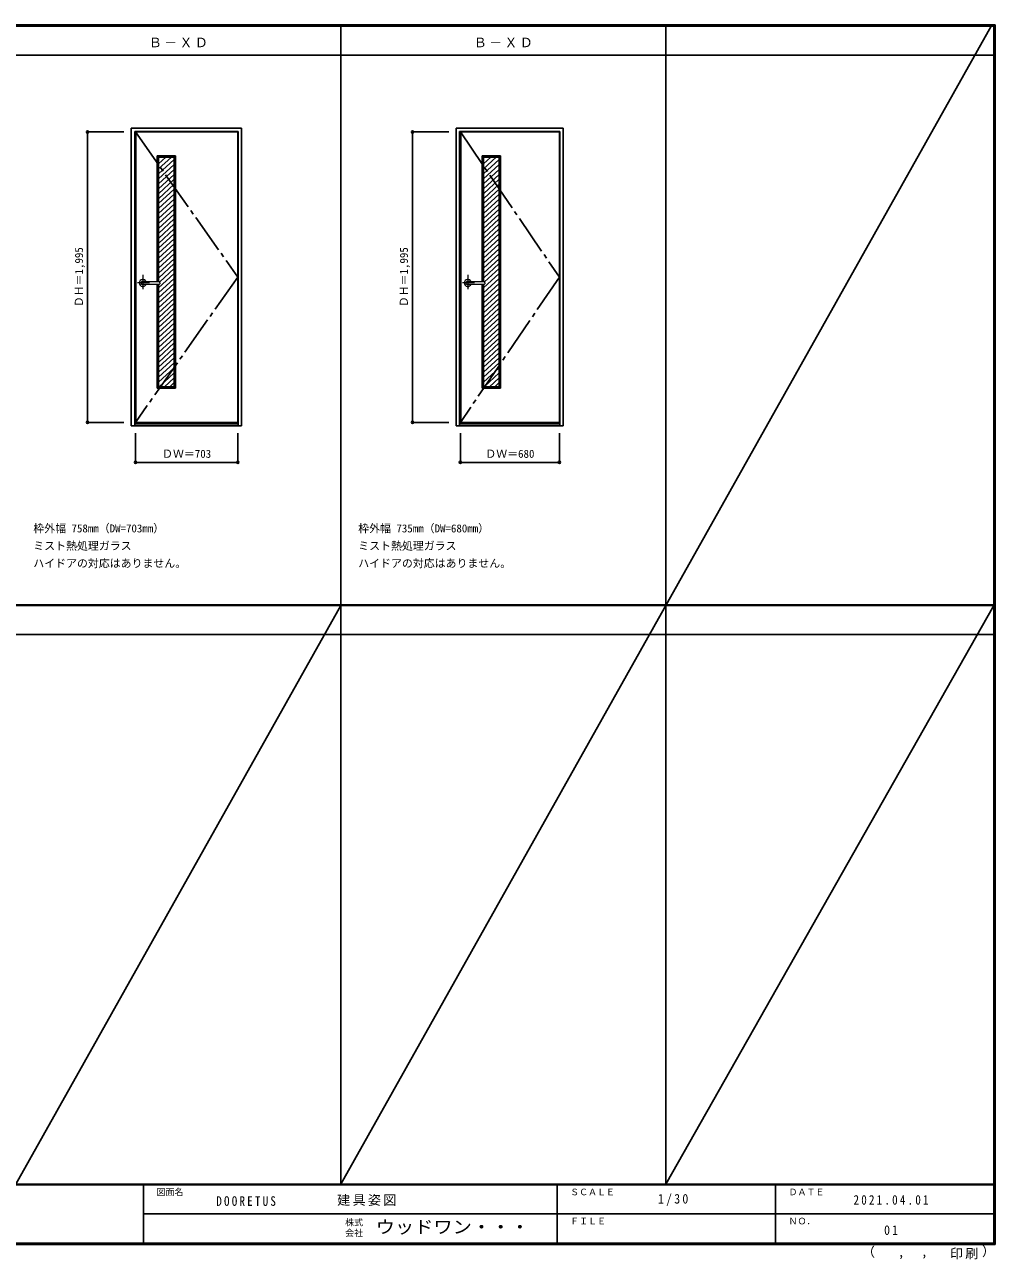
# Model space of a CAD drawing. Units: millimetres, scale not verified. Extents: x -6000 to 5700, y -4307 to 4175.
# Drawn here: x -966 to 5700, y -4307 to 4175 of the extents above; entities that cross this region are included whole.
import ezdxf
from ezdxf.enums import TextEntityAlignment as Align

# ---------------------------------------------------------------- set-up
doc = ezdxf.new("R2010")
doc.units = ezdxf.units.MM
doc.header["$LTSCALE"] = 30
doc.header["$PDMODE"] = 32
doc.header["$PDSIZE"] = 15
doc.linetypes.add('CHAIN1', pattern=[8, 5, -1, 1, -1])
doc.linetypes.add('CHAIN2', pattern=[12, 9, -1, 1, -1])
for name, color, linetype in [('0-2_扉', 7, 'Continuous'), ('0-4_枠', 3, 'Continuous'), ('0-7', 7, 'CHAIN2'), ('0-A_文字', 7, 'Continuous'), ('0-B_寸法', 7, 'Continuous'), ('0-C_ハッチ', 4, 'Continuous'), ('F-1_枠', 6, 'Continuous'), ('F-A_文字', 7, 'Continuous')]:
    doc.layers.add(name, color=color, linetype=linetype)
doc.layers.add('0-5_レバー', color=7, linetype='Continuous', lineweight=18)
doc.styles.add('ＭＳ ゴシック', font='')
doc.styles.get('ＭＳ ゴシック').set_extended_font_data('MS Gothic')

msp = doc.modelspace()

# ---------------------------------------------------------------- linework, layer by layer
at = {"layer": '0-2_扉'}
for p, q in [((-203.2, 1443), (-203.2, 3438)), ((2028.4, 1443), (2028.4, 3438)), ((2706.4, 1443), (2706.4, 3438)), ((69.8, 3274), (-55.2, 3274)), ((-55.2, 3274), (-46.2, 3265)), ((-55.2, 3274), (-55.2, 2407.5)), ((60.8, 3265), (-46.2, 3265)), ((-46.2, 3265), (-46.2, 2407.5)), ((69.8, 3274), (60.8, 3265)), ((69.8, 1679), (69.8, 3274)), ((2301.4, 3274), (2176.4, 3274)), ((2176.4, 3274), (2185.4, 3265)), ((2176.4, 3274), (2176.4, 2407.5)), ((2292.4, 3265), (2185.4, 3265)), ((2185.4, 3265), (2185.4, 2407.5)), ((2301.4, 3274), (2292.4, 3265)), ((2301.4, 1679), (2301.4, 3274)), ((-55.2, 2393.5), (-55.2, 1679)), ((-46.2, 2393.5), (-46.2, 1688)), ((2176.4, 2393.5), (2176.4, 1679)), ((2185.4, 2393.5), (2185.4, 1688)), ((-46.2, 1688), (-55.2, 1679)), ((69.8, 1679), (-55.2, 1679)), ((60.8, 1688), (-46.2, 1688)), ((2185.4, 1688), (2176.4, 1679)), ((2301.4, 1679), (2176.4, 1679)), ((2292.4, 1688), (2185.4, 1688))]:
    msp.add_line(p, q, dxfattribs=at)
for points in [[(-205.2, 1443), (-205.2, 3438), (497.8, 3438)], [(-205.2, 1443), (497.8, 1443), (497.8, 3438)], [(2026.4, 1443), (2026.4, 3438), (2706.4, 3438)], [(2026.4, 1443), (2706.4, 1443), (2706.4, 3438)], [(60.8, 3265), (60.8, 1688), (69.8, 1679)], [(2292.4, 3265), (2292.4, 1688), (2301.4, 1679)]]:
    msp.add_lwpolyline(points, dxfattribs=at)
at = {"layer": '0-4_枠'}
for p, q in [((-234.2, 3465), (523.8, 3465)), ((-234.2, 1418), (-234.2, 3465)), ((-210.2, 3441), (499.8, 3441)), ((-210.2, 1418), (-210.2, 3441)), ((499.8, 1418), (499.8, 3441)), ((523.8, 1418), (523.8, 3465)), ((1997.4, 3465), (2732.4, 3465)), ((1997.4, 1418), (1997.4, 3465)), ((2021.4, 3441), (2708.4, 3441)), ((2021.4, 1418), (2021.4, 3441)), ((2708.4, 1418), (2708.4, 3441)), ((2732.4, 1418), (2732.4, 3465)), ((-234.2, 1418), (523.8, 1418)), ((-210.2, 1433), (499.8, 1433)), ((1997.4, 1418), (2732.4, 1418)), ((2021.4, 1433), (2708.4, 1433))]:
    msp.add_line(p, q, dxfattribs=at)
at = {"layer": '0-5_レバー', "color": 4, "linetype": 'CHAIN1'}
for p, q in [((-107.9, 2400.5), (-190.92, 2400.5)), ((-154.7, 2456.96), (-154.7, 2357.11)), ((2123.7, 2400.5), (2040.68, 2400.5)), ((2076.9, 2456.96), (2076.9, 2357.11))]:
    msp.add_line(p, q, dxfattribs=at)
at = {"layer": '0-5_レバー'}
for p, q in [((-37.7, 2400.5), (-37.7, 2405.99)), ((-37.7, 2400.5), (-37.7, 2395)), ((2193.9, 2400.5), (2193.9, 2405.99)), ((2193.9, 2400.5), (2193.9, 2395))]:
    msp.add_line(p, q, dxfattribs=at)
for points in [[(-144.74, 2407.49), (-145.51, 2408.28), (-147.48, 2409.65), (-149.73, 2410.66), (-152.16, 2411.29), (-154.7, 2411.5), (-157.24, 2411.29), (-159.67, 2410.66), (-161.92, 2409.65), (-163.89, 2408.28), (-165.51, 2406.61), (-166.71, 2404.71), (-167.45, 2402.65), (-167.7, 2400.5), (-167.45, 2398.35), (-166.71, 2396.29), (-165.51, 2394.39), (-163.89, 2392.72), (-161.92, 2391.35), (-159.67, 2390.34), (-157.24, 2389.71), (-154.7, 2389.5), (-152.16, 2389.71), (-149.73, 2390.34), (-147.48, 2391.35), (-145.51, 2392.72), (-144.74, 2393.51)], [(-39.2, 2407.5), (-48.93, 2407.5), (-59.11, 2407.5), (-68.71, 2407.5), (-77.7, 2407.5), (-86.11, 2407.5), (-93.92, 2407.5), (-100.74, 2407.5), (-107.04, 2407.5), (-112.8, 2407.5), (-118.05, 2407.5), (-122.84, 2407.5), (-127.5, 2407.5), (-131.7, 2407.5), (-135.45, 2407.5), (-137.45, 2407.5), (-139.3, 2407.5), (-141.31, 2407.49), (-143.72, 2407.49), (-145.21, 2407.49), (-146.75, 2407.49), (-148.27, 2407.49), (-149.37, 2407.49), (-149.83, 2407.49), (-149.83, 2407.48)], [(-149.68, 2393.51), (-149.55, 2393.51), (-149.11, 2393.51), (-148.39, 2393.51), (-147.37, 2393.51), (-146.11, 2393.51), (-144.76, 2393.51), (-141.9, 2393.51), (-138.92, 2393.5), (-135.9, 2393.5), (-132.86, 2393.5), (-129.79, 2393.5), (-126.71, 2393.5), (-122.71, 2393.5), (-118.3, 2393.5), (-113.33, 2393.5), (-107.8, 2393.5), (-101.71, 2393.5), (-95.06, 2393.5), (-87.85, 2393.5), (-79.26, 2393.5), (-70, 2393.5), (-60.06, 2393.5), (-49.45, 2393.5), (-39.2, 2393.5)], [(-39.2, 2407.5), (-48.28, 2407.5), (-48.68, 2407.5)], [(2086.86, 2407.49), (2086.09, 2408.28), (2084.12, 2409.65), (2081.88, 2410.66), (2079.44, 2411.29), (2076.9, 2411.5), (2074.36, 2411.29), (2071.93, 2410.66), (2069.68, 2409.65), (2067.71, 2408.28), (2066.09, 2406.61), (2064.89, 2404.71), (2064.15, 2402.65), (2063.9, 2400.5), (2064.15, 2398.35), (2064.89, 2396.29), (2066.09, 2394.39), (2067.71, 2392.72), (2069.68, 2391.35), (2071.93, 2390.34), (2074.36, 2389.71), (2076.9, 2389.5), (2079.44, 2389.71), (2081.88, 2390.34), (2084.12, 2391.35), (2086.09, 2392.72), (2086.86, 2393.51)], [(2192.4, 2407.5), (2182.67, 2407.5), (2172.49, 2407.5), (2162.89, 2407.5), (2153.9, 2407.5), (2145.49, 2407.5), (2137.68, 2407.5), (2130.86, 2407.5), (2124.56, 2407.5), (2118.8, 2407.5), (2113.55, 2407.5), (2108.76, 2407.5), (2104.11, 2407.5), (2099.9, 2407.5), (2096.15, 2407.5), (2094.15, 2407.5), (2092.3, 2407.5), (2090.29, 2407.49), (2087.88, 2407.49), (2086.39, 2407.49), (2084.85, 2407.49), (2083.33, 2407.49), (2082.23, 2407.49), (2081.77, 2407.49), (2081.77, 2407.48)], [(2081.92, 2393.51), (2082.05, 2393.51), (2082.49, 2393.51), (2083.21, 2393.51), (2084.23, 2393.51), (2085.49, 2393.51), (2086.84, 2393.51), (2089.7, 2393.51), (2092.68, 2393.5), (2095.7, 2393.5), (2098.74, 2393.5), (2101.81, 2393.5), (2104.89, 2393.5), (2108.89, 2393.5), (2113.3, 2393.5), (2118.27, 2393.5), (2123.8, 2393.5), (2129.89, 2393.5), (2136.54, 2393.5), (2143.75, 2393.5), (2152.34, 2393.5), (2161.6, 2393.5), (2171.54, 2393.5), (2182.15, 2393.5), (2192.4, 2393.5)], [(2192.4, 2407.5), (2183.32, 2407.5), (2182.92, 2407.5)]]:
    msp.add_lwpolyline(points, dxfattribs=at)
for centre, radius, start, end in [((-154.7, 2400.5), 24.55, 16.59952, 343.36736), ((-39.2, 2406), 1.5, 0.00847, 89.9163), ((-39.2, 2406), 1.5, 360, 90.17419), ((-39.2, 2395), 1.5, 270.16419, 0), ((-39.2, 2395), 1.5, 269.91059, 359.99153), ((2076.9, 2400.5), 24.55, 16.59952, 343.36736), ((2192.4, 2406), 1.5, 0.00847, 89.9163), ((2192.4, 2406), 1.5, 360, 90.17419), ((2192.4, 2395), 1.5, 270.16419, 0), ((2192.4, 2395), 1.5, 269.91059, 359.99153)]:
    msp.add_arc(centre, radius, start, end, dxfattribs=at)
at = {"layer": '0-7'}
for p, q in [((-205.2, 3438), (497.8, 2440.5)), ((2026.4, 3438), (2706.4, 2440.5)), ((497.8, 2440.5), (-205.2, 1443)), ((2706.4, 2440.5), (2026.4, 1443))]:
    msp.add_line(p, q, dxfattribs=at)
at = {"layer": '0-B_寸法', "color": 4}
for p, q in [((-534.2, 3438), (-284.2, 3438)), ((-534.2, 3438), (-534.2, 1443)), ((1697.4, 3438), (1947.4, 3438)), ((1697.4, 3438), (1697.4, 1443)), ((-534.2, 1443), (-284.2, 1443)), ((1697.4, 1443), (1947.4, 1443)), ((-205.2, 1168), (-205.2, 1368)), ((497.8, 1168), (497.8, 1368)), ((2026.4, 1168), (2026.4, 1368)), ((2706.4, 1168), (2706.4, 1368)), ((-205.2, 1168), (497.8, 1168)), ((2026.4, 1168), (2706.4, 1168))]:
    msp.add_line(p, q, dxfattribs=at)
at = {"layer": '0-B_寸法'}
for p in [(-534.2, 3438), (1697.4, 3438), (-534.2, 1443), (1697.4, 1443), (-205.2, 1168), (497.8, 1168), (2026.4, 1168), (2706.4, 1168)]:
    msp.add_point(p, dxfattribs=at)
at = {"layer": '0-C_ハッチ'}
for p, q in [((4.52, 3265), (-46.2, 3218.04)), ((41.32, 3265), (-46.2, 3183.96)), ((60.8, 3248.97), (-46.2, 3149.89)), ((2236.12, 3265), (2185.4, 3218.04)), ((2272.92, 3265), (2185.4, 3183.96)), ((2292.4, 3248.97), (2185.4, 3149.89)), ((60.8, 3214.9), (-46.2, 3115.82)), ((60.8, 3180.83), (-46.2, 3081.75)), ((60.8, 3146.75), (-46.2, 3047.68)), ((2292.4, 3214.9), (2185.4, 3115.82)), ((2292.4, 3180.83), (2185.4, 3081.75)), ((2292.4, 3146.75), (2185.4, 3047.68)), ((60.8, 3112.68), (-46.2, 3013.61)), ((60.8, 3078.61), (-46.2, 2979.54)), ((2292.4, 3112.68), (2185.4, 3013.61)), ((2292.4, 3078.61), (2185.4, 2979.54)), ((60.8, 3044.54), (-46.2, 2945.47)), ((60.8, 3010.47), (-46.2, 2911.4)), ((60.8, 2976.4), (-46.2, 2877.33)), ((2292.4, 3044.54), (2185.4, 2945.47)), ((2292.4, 3010.47), (2185.4, 2911.4)), ((2292.4, 2976.4), (2185.4, 2877.33)), ((60.8, 2942.33), (-46.2, 2843.25)), ((60.8, 2908.26), (-46.2, 2809.18)), ((2292.4, 2942.33), (2185.4, 2843.25)), ((2292.4, 2908.26), (2185.4, 2809.18)), ((60.8, 2874.19), (-46.2, 2775.11)), ((60.8, 2840.12), (-46.2, 2741.04)), ((60.8, 2806.04), (-46.2, 2706.97)), ((2292.4, 2874.19), (2185.4, 2775.11)), ((2292.4, 2840.12), (2185.4, 2741.04)), ((2292.4, 2806.04), (2185.4, 2706.97)), ((60.8, 2771.97), (-46.2, 2672.9)), ((60.8, 2737.9), (-46.2, 2638.83)), ((2292.4, 2771.97), (2185.4, 2672.9)), ((2292.4, 2737.9), (2185.4, 2638.83)), ((60.8, 2703.83), (-46.2, 2604.76)), ((60.8, 2669.76), (-46.2, 2570.69)), ((60.8, 2635.69), (-46.2, 2536.61)), ((2292.4, 2703.83), (2185.4, 2604.76)), ((2292.4, 2669.76), (2185.4, 2570.69)), ((2292.4, 2635.69), (2185.4, 2536.61)), ((60.8, 2601.62), (-46.2, 2502.54)), ((60.8, 2567.55), (-46.2, 2468.47)), ((2292.4, 2601.62), (2185.4, 2502.54)), ((2292.4, 2567.55), (2185.4, 2468.47)), ((60.8, 2533.48), (-46.2, 2434.4)), ((60.8, 2465.33), (-46.2, 2366.26)), ((60.8, 2499.4), (-38.59, 2407.37)), ((2292.4, 2533.48), (2185.4, 2434.4)), ((2292.4, 2465.33), (2185.4, 2366.26)), ((2292.4, 2499.4), (2193.01, 2407.37)), ((60.8, 2431.26), (-46.2, 2332.19)), ((60.8, 2397.19), (-46.2, 2298.12)), ((2292.4, 2431.26), (2185.4, 2332.19)), ((2292.4, 2397.19), (2185.4, 2298.12)), ((60.8, 2363.12), (-46.2, 2264.05)), ((60.8, 2329.05), (-46.2, 2229.98)), ((60.8, 2294.98), (-46.2, 2195.9)), ((2292.4, 2363.12), (2185.4, 2264.05)), ((2292.4, 2329.05), (2185.4, 2229.98)), ((2292.4, 2294.98), (2185.4, 2195.9)), ((60.8, 2260.91), (-46.2, 2161.83)), ((60.8, 2226.84), (-46.2, 2127.76)), ((2292.4, 2260.91), (2185.4, 2161.83)), ((2292.4, 2226.84), (2185.4, 2127.76)), ((60.8, 2192.77), (-46.2, 2093.69)), ((60.8, 2158.69), (-46.2, 2059.62)), ((60.8, 2124.62), (-46.2, 2025.55)), ((2292.4, 2192.77), (2185.4, 2093.69)), ((2292.4, 2158.69), (2185.4, 2059.62)), ((2292.4, 2124.62), (2185.4, 2025.55)), ((60.8, 2090.55), (-46.2, 1991.48)), ((60.8, 2056.48), (-46.2, 1957.41)), ((2292.4, 2090.55), (2185.4, 1991.48)), ((2292.4, 2056.48), (2185.4, 1957.41)), ((60.8, 2022.41), (-46.2, 1923.34)), ((60.8, 1988.34), (-46.2, 1889.26)), ((60.8, 1954.27), (-46.2, 1855.19)), ((2292.4, 2022.41), (2185.4, 1923.34)), ((2292.4, 1988.34), (2185.4, 1889.26)), ((2292.4, 1954.27), (2185.4, 1855.19)), ((60.8, 1920.2), (-46.2, 1821.12)), ((60.8, 1886.13), (-46.2, 1787.05)), ((2292.4, 1920.2), (2185.4, 1821.12)), ((2292.4, 1886.13), (2185.4, 1787.05)), ((60.8, 1852.05), (-46.2, 1752.98)), ((60.8, 1817.98), (-46.2, 1718.91)), ((60.8, 1783.91), (-42.79, 1688)), ((2292.4, 1852.05), (2185.4, 1752.98)), ((2292.4, 1817.98), (2185.4, 1718.91)), ((2292.4, 1783.91), (2188.81, 1688)), ((60.8, 1749.84), (-5.99, 1688)), ((60.8, 1715.77), (30.81, 1688)), ((2292.4, 1749.84), (2225.61, 1688)), ((2292.4, 1715.77), (2262.41, 1688))]:
    msp.add_line(p, q, dxfattribs=at)
at = {"layer": 'F-1_枠'}
for p, q in [((-6000, 4175), (5700, 4175)), ((-6000, 4170), (5700, 4170)), ((-6000, 4165), (5700, 4165)), ((1204.8, 4175), (1204.8, -3790)), ((3436.4, 4175), (3436.4, -3790)), ((5690, 4175), (5690, -4205)), ((5695, 4175), (5695, -4205)), ((5700, 4175), (5700, -4205)), ((-6000, 3965), (5700, 3965)), ((-6000, 190.5), (5700, 190.5)), ((-6000, 187.5), (5700, 187.5)), ((-6000, 184.5), (5700, 184.5)), ((-6000, -15.5), (5700, -15.5)), ((5700, -3790), (-6000, -3790)), ((5700, -3795), (-6000, -3795)), ((-150, -3795), (-150, -4195)), ((2690, -3795), (2690, -4195)), ((4190, -3795), (4190, -4195)), ((-150, -3995), (5690, -3995.01)), ((5700, -4195), (-6000, -4195)), ((5700, -4200), (-6000, -4200)), ((5700, -4205), (-6000, -4205))]:
    msp.add_line(p, q, dxfattribs=at)
at = {"layer": 'F-A_文字'}
for p, q in [((5671.37, 4165), (1204.8, -3790)), ((-1026.8, -3790), (1204.8, 184.5)), ((3436.4, -3790), (5690, 184.5))]:
    msp.add_line(p, q, dxfattribs=at)

# ---------------------------------------------------------------- texts
at = {"layer": '0-A_文字', "style": 'ＭＳ ゴシック'}
for s, p in [('枠外幅 758mm（DW=703mm）', (-906.8, 670.5)), ('枠外幅 735mm（DW=680mm）', (1324.8, 670.5)), ('ミスト熱処理ガラス', (-906.8, 550.5)), ('ミスト熱処理ガラス', (1324.8, 550.5)), ('ハイドアの対応はありません。', (-906.8, 430.5)), ('ハイドアの対応はありません。', (1324.8, 430.5))]:
    msp.add_text(s, height=54.99, dxfattribs=at).set_placement(p, align=Align.BOTTOM_LEFT)
at = {"layer": '0-A_文字', "char_height": 65.98, "attachment_point": 7, "style": 'ＭＳ ゴシック'}
for insert in [(-113.5, 4020), (2118.1, 4020)]:
    msp.add_mtext('\\T1.17;Ｂ－ＸＤ', dxfattribs=dict(at, insert=insert))
at = {"layer": '0-B_寸法', "style": 'ＭＳ ゴシック'}
for p in [(-549.2, 2234.25), (1682.4, 2234.25)]:
    msp.add_text('ＤＨ＝1,995', height=54.99, rotation=90, dxfattribs=at).set_placement(p, align=Align.BOTTOM_LEFT)
for s, p in [('ＤＷ＝703', (-22.45, 1183)), ('ＤＷ＝680', (2197.65, 1183))]:
    msp.add_text(s, height=54.99, dxfattribs=at).set_placement(p, align=Align.BOTTOM_LEFT)
at = {"layer": 'F-A_文字', "style": 'ＭＳ ゴシック'}
for s, height, p in [('図面名', 43.99, (-60, -3880)), ('ＳＣＡＬＥ', 43.99, (2780, -3880)), ('ＤＡＴＥ', 43.99, (4280, -3880)), ('株式', 43.99, (1235, -4089)), ('ＦＩＬＥ', 43.99, (2780, -4080)), ('ＮＯ．', 43.99, (4280, -4080)), ('会社', 43.99, (1235, -4161)), ('（', 65.98, (4784.03, -4308.31)), ('）', 65.98, (5608.4, -4304.13)), (',', 65.98, (5031.28, -4308.31)), (',', 65.98, (5190.2, -4305.53))]:
    msp.add_text(s, height=height, dxfattribs=at).set_placement(p, align=Align.BOTTOM_LEFT)
at = {"layer": 'F-A_文字', "style": 'ＭＳ ゴシック', "width": 1.1}
msp.add_text('ウッドワン・・・', height=87.98, dxfattribs=at).set_placement((1445, -4155), align=Align.BOTTOM_LEFT)
at = {"layer": 'F-A_文字', "char_height": 65.98, "attachment_point": 7, "style": 'ＭＳ ゴシック'}
for s, insert in [('\\T1.39;\\W0.85;DOORETUS', (350, -3940.79)), ('\\T1.17;建具姿図', (1180.42, -3940)), ('\\T1.38;\\W0.9;1/30', (3383.75, -3940)), ('\\T1.39;\\W0.85;2021.04.01', (4726.25, -3932.5)), ('\\T1.36;\\W0.9;01', (4936.25, -4140)), ('\\T1.17;印刷', (5388.15, -4306.92))]:
    msp.add_mtext(s, dxfattribs=dict(at, insert=insert))

doc.saveas('drawing.dxf')
